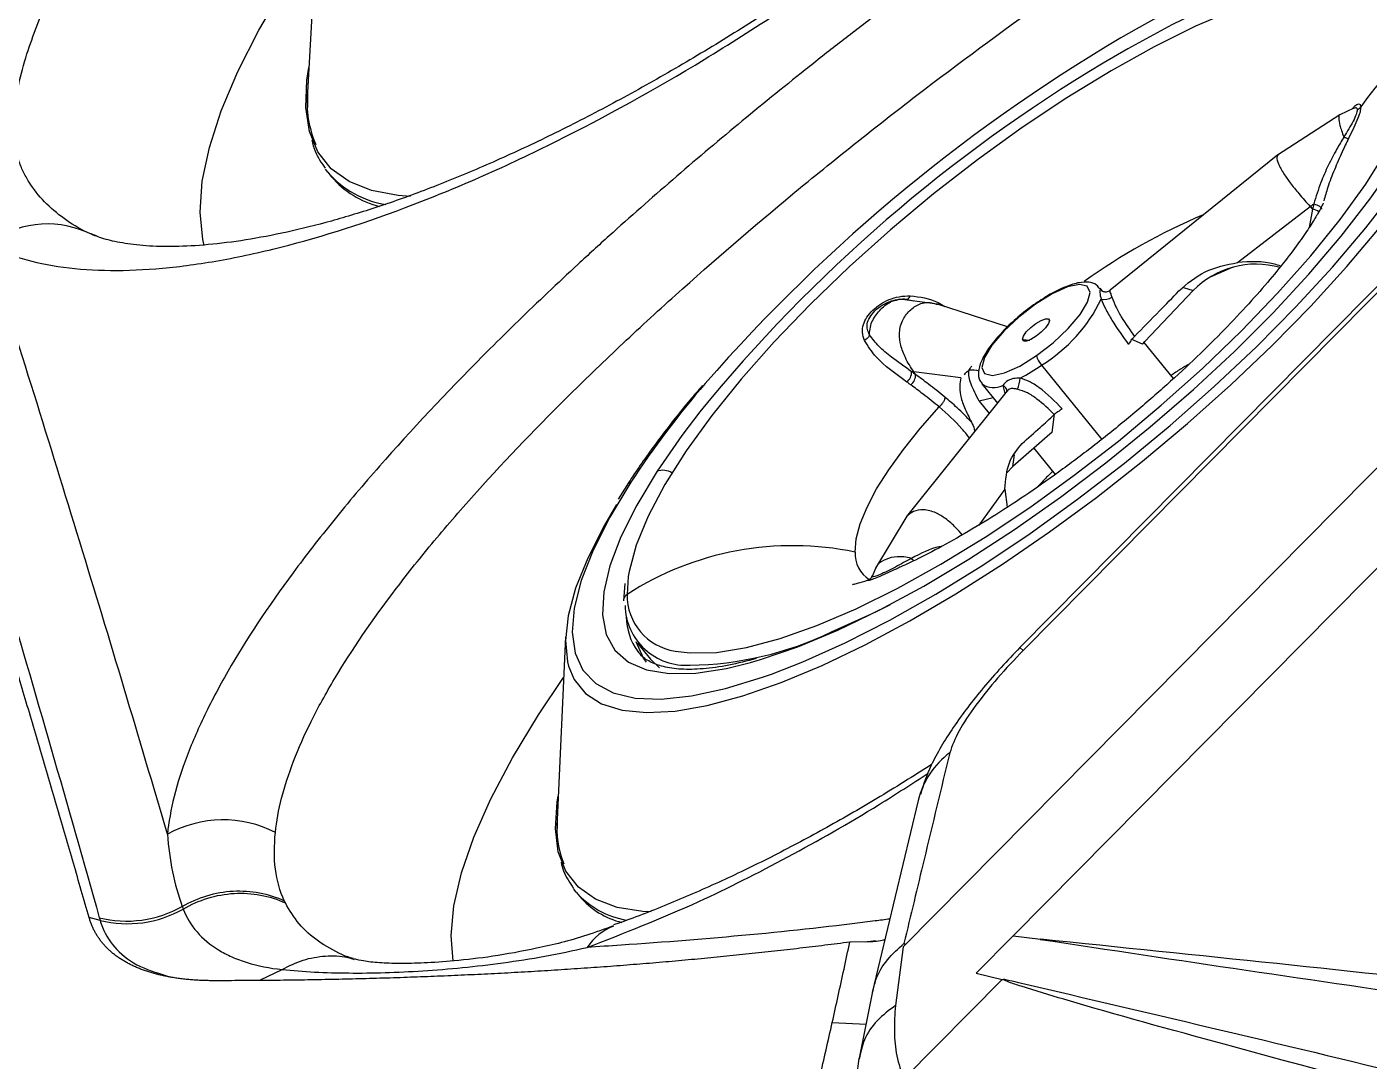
# Model space of a CAD drawing. Extents: x 398 to 508, y 623 to 782.
# Drawn here: x 491.457 to 494.585, y 653.889 to 656.299 of the extents above; entities that cross this region are included whole.
import ezdxf

# ---------------------------------------------------------------- set-up
doc = ezdxf.new("R2010")
doc.units = 0
doc.header["$MEASUREMENT"] = 0
doc.layers.add('GEOMETRY', color=2, linetype='Continuous', lineweight=25)

msp = doc.modelspace()

# ---------------------------------------------------------------- linework, layer by layer
at = {"layer": 'GEOMETRY'}
for p, q in [((499.9069, 660.6333), (493.5005, 654.157)), ((499.8927, 660.3852), (493.755, 654.1806)), ((499.1967, 660.3381), (493.7704, 654.8526)), ((499.2048, 660.3315), (493.7785, 654.8459)), ((492.1349, 656.5682), (492.1106, 656.1474)), ((492.1106, 656.1474), (492.1104, 656.1111)), ((494.516, 656.0945), (494.3707, 656.0003)), ((494.5486, 656.1097), (494.516, 656.0945)), ((494.5652, 656.1129), (494.5638, 656.1036)), ((494.5488, 656.0649), (494.5365, 656.0389)), ((494.3715, 656.0009), (493.9813, 655.6852)), ((492.1581, 655.9602), (492.1524, 655.9677)), ((492.1581, 655.9602), (492.1661, 655.9502)), ((494.2781, 655.7501), (494.4474, 655.8804)), ((494.4527, 655.8746), (494.4447, 655.8314)), ((494.4474, 655.8804), (494.4527, 655.8746)), ((491.6052, 655.8171), (491.5961, 655.8205)), ((491.6079, 655.816), (491.6052, 655.8171)), ((491.6207, 655.8111), (491.6079, 655.816)), ((493.963, 655.6834), (493.9576, 655.69)), ((493.9597, 655.6868), (493.9576, 655.69)), ((494.0622, 655.5658), (494.1744, 655.6846)), ((494.1517, 655.6915), (494.1744, 655.6846)), ((493.4833, 655.663), (493.4682, 655.6588)), ((493.5783, 655.653), (493.491, 655.6645)), ((493.5059, 655.6648), (493.5222, 655.6604)), ((493.7419, 655.5998), (493.5788, 655.6528)), ((494.0567, 655.56), (494.0299, 655.5715)), ((494.0567, 655.56), (494.0622, 655.5658)), ((494.1283, 655.4795), (494.0601, 655.5636)), ((493.633, 655.481), (493.5235, 655.495)), ((493.5278, 655.4888), (493.5235, 655.495)), ((493.8213, 655.5109), (493.9616, 655.3379)), ((493.6824, 655.4669), (493.7183, 655.4225)), ((493.7307, 655.4637), (493.7358, 655.4448)), ((493.7407, 655.4506), (493.5068, 655.158)), ((493.7087, 655.4344), (493.6761, 655.4266)), ((493.7404, 655.4516), (493.741, 655.4517)), ((493.6761, 655.4266), (493.6991, 655.3985)), ((493.8507, 655.3969), (493.8451, 655.3537)), ((493.8408, 655.35), (493.754, 655.2749)), ((493.8451, 655.3537), (493.8408, 655.35)), ((493.8034, 655.3177), (493.8532, 655.2563)), ((493.754, 655.2749), (493.7397, 655.2594)), ((493.754, 655.2749), (493.7585, 655.3016)), ((492.8546, 655.2305), (492.8344, 655.1983)), ((493.7359, 655.2218), (493.6748, 655.1382)), ((493.7359, 655.2218), (493.7412, 655.1797)), ((493.5073, 655.1586), (493.434, 655.0375)), ((493.4357, 655.0407), (493.4268, 655.0184)), ((492.8502, 655.0017), (492.8468, 654.9613)), ((492.8581, 655.0186), (492.8552, 654.9765)), ((492.7119, 654.8775), (492.6924, 654.4515)), ((493.3314, 654.8891), (493.3329, 654.8872)), ((492.8791, 654.8635), (492.9096, 654.8259)), ((492.9096, 654.8259), (492.9311, 654.8055)), ((493.5335, 654.496), (493.4262, 654.0488)), ((492.6924, 654.4515), (492.6921, 654.4308)), ((492.7366, 654.2829), (492.7316, 654.2894)), ((492.7366, 654.2829), (492.7447, 654.2729)), ((491.6273, 654.2167), (491.6018, 654.2231)), ((493.755, 654.1806), (493.6689, 654.0935)), ((493.755, 654.1806), (493.8189, 654.1726)), ((493.4148, 654.1665), (493.3744, 654.166)), ((493.4111, 654.1665), (493.4346, 654.1695)), ((493.4985, 654.1549), (493.4806, 654.0182)), ((493.5005, 654.157), (493.4985, 654.1549)), ((492.0015, 654.0783), (492.0514, 654.1022)), ((493.6689, 654.0935), (493.7292, 654.0793)), ((493.7292, 654.0793), (493.5, 653.8476)), ((493.7292, 654.0793), (493.7315, 654.0787)), ((493.4273, 654.0513), (493.3956, 653.8921)), ((493.3335, 653.9786), (493.4121, 653.9746))]:
    msp.add_line(p, q, dxfattribs=at)
at = {"layer": 'GEOMETRY', "flags": 128}
for points in [[(491.8701, 655.7896), (491.8669, 655.8037), (491.8605, 655.8677), (491.8655, 655.9393), (491.8819, 656.0181), (491.9094, 656.1035), (491.9481, 656.1948), (491.9974, 656.2915), (492.0573, 656.3929), (492.1271, 656.4982), (492.1312, 656.5041)], [(494.7051, 656.0061), (494.7544, 656.0879), (494.7931, 656.1646), (494.8208, 656.2354), (494.837, 656.2995), (494.8418, 656.3561), (494.835, 656.4047), (494.8166, 656.4447), (494.787, 656.4757), (494.7464, 656.4974), (494.6952, 656.5094), (494.634, 656.5118), (494.5636, 656.5044), (494.4846, 656.4873), (494.398, 656.4607), (494.3046, 656.425), (494.2055, 656.3805), (494.1018, 656.3276), (494.0413, 656.2941)], [(494.6438, 655.9805), (494.6913, 656.0595), (494.7281, 656.1333), (494.7538, 656.2011), (494.7682, 656.2621), (494.7711, 656.3156), (494.7624, 656.361), (494.7422, 656.3977), (494.7108, 656.4253), (494.6685, 656.4435), (494.6159, 656.4521), (494.5535, 656.451), (494.4822, 656.4401), (494.4026, 656.4197), (494.3158, 656.3898), (494.2227, 656.351), (494.1246, 656.3037), (494.0224, 656.2483), (493.9651, 656.2148)], [(494.5181, 656.4034), (494.5061, 656.4024), (494.4359, 656.3912), (494.3575, 656.3703), (494.272, 656.34), (494.1802, 656.3006), (494.0836, 656.2528), (493.9831, 656.197), (493.8802, 656.1339), (493.776, 656.0645), (493.672, 655.9894), (493.5694, 655.9098), (493.4695, 655.8265), (493.3736, 655.7406), (493.2828, 655.6533), (493.1984, 655.5655), (493.1213, 655.4785), (493.0526, 655.3933), (492.993, 655.3109), (492.9435, 655.2325), (492.9045, 655.1589), (492.8766, 655.0912), (492.8601, 655.0301), (492.8581, 655.0186)], [(492.3505, 655.9041), (492.3223, 655.9061), (492.26, 655.9177), (492.2077, 655.9386), (492.1659, 655.9687), (492.1349, 656.0077), (492.1151, 656.0554), (492.1064, 656.1113), (492.1092, 656.1748), (492.1139, 656.2048)], [(492.9672, 654.8445), (493.0023, 654.84), (493.0634, 654.8414), (493.1336, 654.8526), (493.212, 654.8735), (493.2976, 654.9038), (493.3893, 654.9432), (493.486, 654.991), (493.5864, 655.0468), (493.6894, 655.1099), (493.7935, 655.1793), (493.8975, 655.2544), (494.0002, 655.334), (494.1001, 655.4173), (494.196, 655.5032), (494.2868, 655.5905), (494.3712, 655.6783), (494.4483, 655.7653), (494.517, 655.8505), (494.5765, 655.9329), (494.6261, 656.0113)], [(493.1431, 654.8178), (493.1666, 654.8246), (493.2534, 654.8544), (493.3465, 654.8932), (493.4446, 654.9406), (493.5468, 654.9959), (493.6517, 655.0586), (493.7582, 655.1279), (493.8651, 655.203), (493.9709, 655.283), (494.0746, 655.367), (494.1749, 655.4539), (494.2706, 655.5429), (494.3606, 655.6327), (494.4439, 655.7225), (494.5194, 655.8111), (494.5863, 655.8974), (494.6245, 655.9513)], [(493.1921, 654.7909), (493.2646, 654.8193), (493.3637, 654.8638), (493.4674, 654.9166), (493.5745, 654.9772), (493.684, 655.0448), (493.7945, 655.1188), (493.905, 655.1983), (494.0141, 655.2824), (494.1207, 655.3703), (494.2237, 655.4609), (494.3218, 655.5532), (494.414, 655.6464), (494.4994, 655.7392), (494.5769, 655.8308), (494.6443, 655.9181)], [(494.4555, 655.8866), (494.4592, 655.8855), (494.4628, 655.8842), (494.466, 655.8827), (494.4687, 655.8811), (494.4709, 655.8793), (494.4724, 655.8776), (494.4732, 655.8759), (494.4732, 655.8744)], [(492.719, 654.8095), (492.7321, 654.7783), (492.7588, 654.7454), (492.7961, 654.7214), (492.8436, 654.7065), (492.9009, 654.7009), (492.9673, 654.7047), (493.0422, 654.7178), (493.1248, 654.74), (493.2142, 654.7712), (493.3096, 654.811), (493.41, 654.859), (493.5143, 654.9147), (493.6215, 654.9776), (493.7304, 655.047), (493.84, 655.1221), (493.9491, 655.2023), (494.0565, 655.2867), (494.1613, 655.3745), (494.2624, 655.4646), (494.3586, 655.5563), (494.449, 655.6485), (494.5326, 655.7404), (494.6087, 655.8309)], [(494.2129, 655.7159), (494.2146, 655.7166), (494.2664, 655.7389)], [(493.8094, 655.533), (493.8483, 655.5629), (493.8833, 655.5959), (493.9109, 655.6285), (493.9285, 655.6577), (493.9343, 655.6805), (493.9278, 655.6948), (493.9095, 655.6991), (493.8814, 655.693), (493.8461, 655.6771), (493.807, 655.653)], [(493.9597, 655.6868), (493.962, 655.6843), (493.9632, 655.6832)], [(493.807, 655.653), (493.7681, 655.623), (493.7331, 655.5901), (493.7055, 655.5574), (493.6879, 655.5283), (493.6821, 655.5054), (493.6886, 655.4912), (493.7069, 655.4869), (493.7351, 655.493), (493.7704, 655.5088), (493.8094, 655.533)], [(493.7767, 655.5711), (493.779, 655.5785), (493.7857, 655.5881), (493.7959, 655.5985), (493.8079, 655.608), (493.82, 655.6152), (493.8303, 655.6191), (493.8372, 655.619), (493.8397, 655.6149)], [(493.8397, 655.6149), (493.8375, 655.6075), (493.8307, 655.5979), (493.8206, 655.5875), (493.8085, 655.578), (493.7964, 655.5707), (493.7861, 655.5669), (493.7792, 655.567), (493.7767, 655.5711)], [(493.0246, 655.4017), (492.9829, 655.3468), (492.9254, 655.2637)], [(493.3865, 655.0752), (493.3893, 655.106), (493.3987, 655.1411), (493.4146, 655.18), (493.4369, 655.2222), (493.4652, 655.2672), (493.4992, 655.3145), (493.5385, 655.3634), (493.5826, 655.4134)], [(492.9254, 655.2637), (492.8779, 655.1848), (492.8411, 655.111), (492.8153, 655.0432), (492.801, 654.9822), (492.7981, 654.9287), (492.8068, 654.8833), (492.827, 654.8465), (492.8584, 654.8189), (492.9007, 654.8007), (492.9533, 654.7921), (493.0157, 654.7933), (493.087, 654.8041), (493.1431, 654.8178)], [(492.8641, 655.2381), (492.8148, 655.1563), (492.7761, 655.0796), (492.7484, 655.0088), (492.7321, 654.9448), (492.7274, 654.8882), (492.7342, 654.8396), (492.7526, 654.7996), (492.7822, 654.7686), (492.8228, 654.7469), (492.874, 654.7348), (492.9351, 654.7325), (493.0056, 654.7399), (493.0846, 654.757), (493.1712, 654.7835), (493.1921, 654.7909)], [(492.8309, 655.1859), (492.8025, 655.1375), (492.7637, 655.0613), (492.7354, 654.9907), (492.718, 654.9265), (492.7116, 654.8693), (492.7164, 654.8197), (492.719, 654.8095)], [(493.3314, 654.8891), (493.4248, 654.9312), (493.469, 654.9533)], [(492.9004, 654.8185), (492.8936, 654.8278), (492.8769, 654.8663)], [(492.8801, 654.8435), (492.8812, 654.8422), (492.8816, 654.8417)], [(493.7704, 654.8526), (493.7714, 654.8521), (493.7785, 654.8459)], [(492.45, 654.1218), (492.4455, 654.1813), (492.4519, 654.2507), (492.4695, 654.3274), (492.4983, 654.4108), (492.5379, 654.5004), (492.5883, 654.5955), (492.6489, 654.6955), (492.7075, 654.7828)], [(492.9112, 654.2365), (492.8923, 654.2374), (492.832, 654.247), (492.7817, 654.2659), (492.7419, 654.294), (492.7129, 654.3311), (492.6949, 654.3769), (492.6882, 654.4309), (492.6926, 654.4928), (492.6949, 654.506)]]:
    msp.add_lwpolyline(points, dxfattribs=at)
at = {"layer": 'GEOMETRY'}
for centre, radius, start, end in [((496.011, 652.8783), 3.943, 119.9701, 138.9453), ((495.0942, 655.751), 0.641, 126.3383, 145.6154), ((495.8112, 653.129), 3.5959, 120.8896, 140.7998), ((492.3602, 656.124), 0.2507, 174.6539, 203.2354), ((492.3289, 656.1086), 0.2263, 220.9826, 260.9527), ((492.3318, 656.0922), 0.2182, 220.5971, 255.9286), ((494.4463, 655.8397), 0.0354, 52.932, 79.6927), ((491.5043, 655.6113), 0.2285, 66.3129, 127.971), ((494.7581, 654.5366), 1.4382, 112.9421, 125.6251), ((494.3208, 655.5417), 0.2045, 74.0899, 135.6939), ((493.6308, 655.8227), 0.3654, 301.4287, 334.3245), ((493.967, 655.6969), 0.0332, 258.0541, 303.4676), ((493.7904, 655.6223), 0.053, 255.0274, 273.4135), ((493.8603, 655.5463), 0.0527, 194.6644, 222.2067), ((493.4887, 655.4946), 0.0297, 308.8942, 2.0088), ((493.565, 655.877), 0.4469, 297.5411, 304.999), ((494.7341, 654.0064), 2.2393, 139.2541, 146.6284), ((493.4974, 655.4885), 0.0304, 308.8863, 0.6604), ((493.7092, 655.5043), 0.046, 234.4302, 297.9634), ((493.7249, 655.4491), 0.0157, 9.3182, 68.236), ((493.681, 655.4897), 0.0911, 337.2882, 354.347), ((492.9381, 655.2235), 0.0422, 59.1036, 107.6143), ((492.8716, 655.2191), 0.0204, 111.7019, 146.3502), ((493.2416, 654.3759), 0.7142, 78.291, 122.7504), ((493.4585, 655.0715), 0.0721, 177.0348, 237.6552), ((492.8648, 654.9613), 0.018, 122.182, 170.5147), ((492.9866, 654.9745), 0.1314, 179.0955, 261.4962), ((492.9926, 654.9533), 0.1419, 181.0458, 273.8502), ((492.9994, 654.9284), 0.1464, 181.6329, 215.4492), ((492.9928, 655.5902), 0.7786, 270.6877, 295.771), ((493.7251, 654.4496), 0.1971, 126.7291, 166.3551), ((491.914, 654.1813), 0.2697, 63.1358, 118.7402), ((492.9221, 654.4341), 0.2304, 175.6902, 201.7003), ((492.8884, 654.4167), 0.2024, 221.3894, 260.3762), ((492.8873, 654.3932), 0.1865, 220.1601, 256.3167), ((491.6911, 654.4724), 0.2635, 255.9973, 299.5847), ((492.8657, 654.0878), 0.1226, 109.8437, 147.4249)]:
    msp.add_arc(centre, radius, start, end, dxfattribs=at)
for points, knots in [([(491.3637, 655.7914), (491.3885, 655.7787), (491.4157, 655.768), (491.4752, 655.7505), (491.5074, 655.7438), (491.6114, 655.7298), (491.6885, 655.7292), (491.8153, 655.7407), (491.8594, 655.7467), (491.9283, 655.7589), (491.9518, 655.7636), (491.9996, 655.7739), (492.024, 655.7796), (492.147, 655.8108), (492.2499, 655.8438), (492.4107, 655.9055), (492.4653, 655.9281), (492.549, 655.9651), (492.5772, 655.9779), (492.6339, 656.0047), (492.6623, 656.0185), (492.8047, 656.0895), (492.9196, 656.1531), (493.0932, 656.2585), (493.1512, 656.2953), (493.2387, 656.3531), (493.2679, 656.3729), (493.326, 656.4129), (493.3549, 656.4332), (493.4986, 656.5359), (493.6109, 656.6226), (493.7756, 656.7591), (493.8299, 656.8057), (493.9103, 656.8772), (493.9369, 656.9013), (493.9893, 656.9496), (494.0151, 656.9738), (494.1424, 657.0954), (494.2387, 657.1941), (494.3748, 657.3442), (494.4188, 657.3947), (494.5038, 657.496), (494.5442, 657.5462), (494.6595, 657.6954), (494.7284, 657.7931), (494.8047, 657.9127), (494.8195, 657.9365), (494.848, 657.9839), (494.8618, 658.0075), (494.9013, 658.0773), (494.9252, 658.1226), (494.9898, 658.2546), (495.0235, 658.3377), (495.0539, 658.435), (495.0594, 658.4542), (495.0691, 658.4918), (495.0734, 658.5102), (495.0843, 658.5639), (495.089, 658.5977), (495.0958, 658.6936), (495.0906, 658.7499), (495.0716, 658.8106), (495.0672, 658.8222), (495.0571, 658.8444), (495.0515, 658.8549), (495.0327, 658.8847), (495.0178, 658.9023), (494.9919, 658.9254), (494.9826, 658.9325), (494.9629, 658.9455), (494.9526, 658.9514), (494.9199, 658.9673), (494.896, 658.9755), (494.818, 658.9932), (494.7577, 658.9957), (494.6716, 658.9873), (494.6538, 658.985), (494.6172, 658.9793), (494.5986, 658.9759), (494.5413, 658.964), (494.5016, 658.9538), (494.3775, 658.9169), (494.2885, 658.8838), (494.1687, 658.8318), (494.1444, 658.8209), (494.0954, 658.7983), (494.0706, 658.7866), (493.9956, 658.75), (493.9446, 658.7239), (493.8406, 658.6683), (493.7876, 658.6389), (493.7066, 658.5922), (493.6793, 658.5763), (493.6242, 658.5435), (493.5963, 658.5267), (493.4567, 658.441), (493.3439, 658.3679), (493.173, 658.2518), (493.1158, 658.212), (493.0296, 658.1507), (493.0007, 658.13), (492.9429, 658.088), (492.914, 658.0668), (492.7703, 657.9603), (492.6576, 657.8732), (492.492, 657.7397), (492.4373, 657.6948), (492.3293, 657.6039), (492.2756, 657.5577), (492.1196, 657.4202), (492.0213, 657.3291), (491.8826, 657.193), (491.8378, 657.1477), (491.7729, 657.0798), (491.7516, 657.0571), (491.7101, 657.0121), (491.6898, 656.9897), (491.5915, 656.8787), (491.5215, 656.7927), (491.43, 656.6672), (491.4017, 656.626), (491.3628, 656.5651), (491.3504, 656.5449), (491.3271, 656.5052), (491.3161, 656.4856), (491.2645, 656.3894), (491.234, 656.3171), (491.2144, 656.2494)], [0, 0, 0, 0, 0.015625, 0.015625, 0.03125, 0.03125, 0.0625, 0.0625, 0.078125, 0.078125, 0.085938, 0.085938, 0.09375, 0.09375, 0.125, 0.125, 0.140625, 0.140625, 0.148438, 0.148438, 0.15625, 0.15625, 0.1875, 0.1875, 0.203125, 0.203125, 0.210938, 0.210938, 0.21875, 0.21875, 0.25, 0.25, 0.265625, 0.265625, 0.273438, 0.273438, 0.28125, 0.28125, 0.3125, 0.3125, 0.328125, 0.328125, 0.34375, 0.34375, 0.375, 0.375, 0.382813, 0.382813, 0.390625, 0.390625, 0.40625, 0.40625, 0.4375, 0.4375, 0.445313, 0.445313, 0.453125, 0.453125, 0.46875, 0.46875, 0.5, 0.5, 0.507813, 0.507813, 0.515625, 0.515625, 0.53125, 0.53125, 0.539063, 0.539063, 0.546875, 0.546875, 0.5625, 0.5625, 0.59375, 0.59375, 0.601563, 0.601563, 0.609375, 0.609375, 0.625, 0.625, 0.65625, 0.65625, 0.664063, 0.664063, 0.671875, 0.671875, 0.6875, 0.6875, 0.703125, 0.703125, 0.710938, 0.710938, 0.71875, 0.71875, 0.75, 0.75, 0.765625, 0.765625, 0.773438, 0.773438, 0.78125, 0.78125, 0.8125, 0.8125, 0.828125, 0.828125, 0.84375, 0.84375, 0.875, 0.875, 0.890625, 0.890625, 0.898438, 0.898438, 0.90625, 0.90625, 0.9375, 0.9375, 0.953125, 0.953125, 0.960938, 0.960938, 0.96875, 0.96875, 1, 1, 1, 1]), ([(491.4566, 656.236), (491.4717, 656.2791), (491.5022, 656.366), (491.5756, 656.4962), (491.657, 656.6173), (491.7408, 656.7275), (491.8369, 656.842), (491.9441, 656.9594), (492.0602, 657.078), (492.1852, 657.1983), (492.3189, 657.3203), (492.4588, 657.442), (492.6024, 657.5617), (492.7497, 657.6797), (492.9011, 657.7966), (493.0536, 657.91), (493.2045, 658.018), (493.3542, 658.1212), (493.5039, 658.2201), (493.65, 658.3122), (493.7905, 658.3962), (493.9259, 658.4724), (494.0578, 658.5413), (494.1831, 658.601), (494.3001, 658.6507), (494.4097, 658.6908), (494.5129, 658.7213), (494.6111, 658.7419), (494.7021, 658.7511), (494.7853, 658.7475), (494.8573, 658.7301), (494.9162, 658.6991), (494.961, 658.655), (494.9914, 658.6041), (495.0012, 658.5627), (495.0056, 658.5444)], [0, 0, 0, 0, 0.041724, 0.0841293, 0.1133038, 0.1424788, 0.1725626, 0.2026471, 0.232227, 0.2618075, 0.2922731, 0.3227391, 0.3522821, 0.3818252, 0.4122195, 0.4426139, 0.4717672, 0.5009205, 0.5308902, 0.5608596, 0.5893578, 0.6178557, 0.6471357, 0.6764153, 0.7042861, 0.7321566, 0.7607966, 0.7894362, 0.820208, 0.8509791, 0.8828581, 0.9147366, 0.9451156, 0.9757537, 1, 1, 1, 1]), ([(495.0048, 658.5488), (495.005, 658.5482), (495.0064, 658.543), (495.0088, 658.5219), (495.0085, 658.4844), (495.0029, 658.4354), (494.9907, 658.3766), (494.971, 658.3083), (494.9431, 658.2313), (494.9066, 658.1464), (494.8613, 658.0546), (494.8073, 657.957), (494.7448, 657.8548), (494.6739, 657.7486), (494.5948, 657.6388), (494.5075, 657.5259), (494.4122, 657.4104), (494.3095, 657.2934), (494.2002, 657.1759), (494.0849, 657.059), (493.9647, 656.9438), (493.8405, 656.8315), (493.7133, 656.7229), (493.5838, 656.6189), (493.4521, 656.5193), (493.3181, 656.4239), (493.1819, 656.3329), (493.0445, 656.2469), (492.9074, 656.1668), (492.7719, 656.0934), (492.6395, 656.0274), (492.5117, 655.9695), (492.3896, 655.9198), (492.2742, 655.8786), (492.1649, 655.8454), (492.0619, 655.8198), (491.9658, 655.8015), (491.8782, 655.7905), (491.8002, 655.7863), (491.7331, 655.7881), (491.6773, 655.7949), (491.6352, 655.805), (491.6118, 655.8133), (491.6053, 655.8168), (491.6051, 655.817)], [0, 0, 0, 0, 0.00303, 0.026063, 0.048465, 0.070919, 0.09372, 0.11699, 0.140724, 0.164857, 0.189301, 0.213967, 0.238699, 0.263502, 0.288535, 0.313941, 0.339661, 0.365625, 0.391755, 0.417969, 0.444163, 0.470249, 0.496157, 0.521834, 0.547363, 0.573182, 0.59928, 0.62557, 0.651948, 0.678275, 0.704418, 0.730261, 0.7557, 0.780649, 0.805317, 0.830216, 0.855119, 0.8799, 0.904449, 0.928667, 0.9525, 0.97598, 0.999303, 1, 1, 1, 1]), ([(491.6018, 654.2231), (491.5896, 654.2655), (491.5652, 654.3501), (491.5281, 654.4774), (491.4908, 654.605), (491.4531, 654.7329), (491.415, 654.8612), (491.3766, 654.9898), (491.3377, 655.1188), (491.2985, 655.2481), (491.2588, 655.3779), (491.2186, 655.5082), (491.1779, 655.6389), (491.1366, 655.7702), (491.0948, 655.9021), (491.0522, 656.0346), (491.009, 656.1677), (490.9651, 656.3016), (490.9203, 656.4363), (490.8747, 656.5718), (490.8281, 656.7082), (490.7806, 656.8456), (490.732, 656.9839), (490.6823, 657.1234), (490.6314, 657.2639), (490.5794, 657.4056), (490.526, 657.5486), (490.4714, 657.6927), (490.4156, 657.8381), (490.3586, 657.9846), (490.3003, 658.1323), (490.2411, 658.2809), (490.2008, 658.3808), (490.1806, 658.4307)], [0, 0, 0, 0, 0.032257, 0.064514, 0.096772, 0.12903, 0.161288, 0.193546, 0.225805, 0.258063, 0.290322, 0.322581, 0.35484, 0.387098, 0.419356, 0.451614, 0.483871, 0.516127, 0.548383, 0.580639, 0.612896, 0.645152, 0.677409, 0.709667, 0.741926, 0.774186, 0.806447, 0.838708, 0.870969, 0.903229, 0.935487, 0.967743, 1, 1, 1, 1]), ([(490.582, 657.5098), (490.6367, 657.3623), (490.6891, 657.2166), (490.7904, 656.9289), (490.8392, 656.7868), (490.9812, 656.3649), (491.0698, 656.0895), (491.1966, 655.6822), (491.238, 655.5474), (491.3191, 655.2791), (491.3588, 655.1458), (491.4762, 654.7475), (491.5518, 654.4844), (491.6255, 654.223)], [0, 0, 0, 0, 0.125, 0.125, 0.25, 0.25, 0.5, 0.5, 0.625, 0.625, 0.75, 0.75, 1, 1, 1, 1]), ([(495.5006, 657.2968), (495.4993, 657.2973), (495.498, 657.2978), (495.4953, 657.2989), (495.4914, 657.3004), (495.482, 657.3037), (495.4737, 657.3063), (495.4568, 657.3111), (495.445, 657.3137), (495.4084, 657.3202), (495.3822, 657.3224), (495.2981, 657.3231), (495.2349, 657.3156), (495.1466, 657.2962), (495.1284, 657.2918), (495.0914, 657.282), (495.0725, 657.2766), (495.0149, 657.2591), (494.9752, 657.2456), (494.852, 657.1996), (494.7646, 657.1618), (494.6484, 657.1056), (494.6247, 657.0938), (494.5772, 657.0697), (494.5532, 657.0573), (494.4807, 657.0189), (494.4316, 656.9919), (494.2821, 656.9067), (494.1794, 656.8444), (494.0471, 656.7596), (494.0204, 656.7422), (493.9671, 656.7072), (493.9404, 656.6894), (493.8602, 656.6355), (493.8068, 656.5986), (493.6461, 656.4855), (493.5388, 656.4067), (493.4043, 656.3039), (493.3773, 656.283), (493.3237, 656.2412), (493.2971, 656.2202), (493.2178, 656.1571), (493.1656, 656.1147), (493.0111, 655.9866), (492.9109, 655.9), (492.7892, 655.7901), (492.765, 655.768), (492.7172, 655.7238), (492.6937, 655.7018), (492.6242, 655.6359), (492.5793, 655.5922), (492.4489, 655.462), (492.3676, 655.3761), (492.2547, 655.2485), (492.2184, 655.206), (492.1503, 655.1229), (492.1183, 655.0821), (492.0284, 654.9621), (491.9765, 654.885), (491.9222, 654.7923), (491.9119, 654.7739), (491.8923, 654.7375), (491.8831, 654.7196), (491.8573, 654.6669), (491.8425, 654.6329), (491.8052, 654.5346), (491.7899, 654.4738), (491.7843, 654.4178)], [0, 0, 0, 0, 0.001953, 0.001953, 0.003906, 0.007813, 0.015625, 0.015625, 0.03125, 0.03125, 0.0625, 0.0625, 0.125, 0.125, 0.140625, 0.140625, 0.15625, 0.15625, 0.1875, 0.1875, 0.25, 0.25, 0.265625, 0.265625, 0.28125, 0.28125, 0.3125, 0.3125, 0.375, 0.375, 0.390625, 0.390625, 0.40625, 0.40625, 0.4375, 0.4375, 0.5, 0.5, 0.515625, 0.515625, 0.53125, 0.53125, 0.5625, 0.5625, 0.625, 0.625, 0.640625, 0.640625, 0.65625, 0.65625, 0.6875, 0.6875, 0.75, 0.75, 0.78125, 0.78125, 0.8125, 0.8125, 0.875, 0.875, 0.890625, 0.890625, 0.90625, 0.90625, 0.9375, 0.9375, 1, 1, 1, 1]), ([(492.0359, 654.4219), (492.041, 654.4728), (492.0552, 654.5282), (492.0897, 654.6177), (492.1034, 654.6486), (492.1273, 654.6967), (492.1358, 654.713), (492.154, 654.7461), (492.1636, 654.7628), (492.2139, 654.8471), (492.2619, 654.9172), (492.345, 655.0264), (492.3746, 655.0634), (492.4375, 655.1389), (492.471, 655.1775), (492.5751, 655.2934), (492.6499, 655.3713), (492.7698, 655.4894), (492.8111, 655.529), (492.8748, 655.5887), (492.8964, 655.6087), (492.9402, 655.6488), (492.9624, 655.6688), (493.0738, 655.7684), (493.1655, 655.847), (493.3066, 655.9632), (493.3543, 656.0017), (493.4267, 656.0591), (493.4509, 656.0781), (493.4998, 656.1161), (493.5244, 656.1351), (493.647, 656.2286), (493.7447, 656.3003), (493.8909, 656.4035), (493.9396, 656.4372), (494.0125, 656.4865), (494.0368, 656.5027), (494.0853, 656.5348), (494.1096, 656.5507), (494.23, 656.6284), (494.3234, 656.6856), (494.4594, 656.7642), (494.5041, 656.7891), (494.5701, 656.8246), (494.5919, 656.8361), (494.6352, 656.8585), (494.6568, 656.8694), (494.7626, 656.9216), (494.8423, 656.9569), (494.9546, 657.0001), (494.9908, 657.0128), (495.0433, 657.0294), (495.0605, 657.0345), (495.0943, 657.0438), (495.1109, 657.0481), (495.1915, 657.0668), (495.2491, 657.0744), (495.3514, 657.0748), (495.396, 657.0676), (495.4338, 657.0525)], [0, 0, 0, 0, 0.0625, 0.0625, 0.09375, 0.09375, 0.109375, 0.109375, 0.125, 0.125, 0.1875, 0.1875, 0.21875, 0.21875, 0.25, 0.25, 0.3125, 0.3125, 0.34375, 0.34375, 0.359375, 0.359375, 0.375, 0.375, 0.4375, 0.4375, 0.46875, 0.46875, 0.484375, 0.484375, 0.5, 0.5, 0.5625, 0.5625, 0.59375, 0.59375, 0.609375, 0.609375, 0.625, 0.625, 0.6875, 0.6875, 0.71875, 0.71875, 0.734375, 0.734375, 0.75, 0.75, 0.8125, 0.8125, 0.84375, 0.84375, 0.859375, 0.859375, 0.875, 0.875, 0.9375, 0.9375, 1, 1, 1, 1]), ([(491.5961, 655.8205), (491.5592, 655.839), (491.5254, 655.8632), (491.4842, 655.9058), (491.4721, 655.921), (491.4569, 655.9453), (491.4523, 655.9536), (491.4441, 655.9705), (491.4406, 655.9792), (491.4317, 656.0056), (491.428, 656.0238), (491.4246, 656.0617), (491.4249, 656.0812), (491.429, 656.1221), (491.4328, 656.1433), (491.443, 656.188), (491.4494, 656.2114), (491.4566, 656.236)], [0, 0, 0, 0, 0.25, 0.25, 0.375, 0.375, 0.4375, 0.4375, 0.5, 0.5, 0.625, 0.625, 0.75, 0.75, 0.875, 0.875, 1, 1, 1, 1]), ([(494.5448, 656.108), (494.5468, 656.1103), (494.5528, 656.1171), (494.5598, 656.1203), (494.5644, 656.119), (494.565, 656.1149), (494.5652, 656.1129)], [0, 0, 0, 0, 0.179813, 0.528642, 0.776172, 1, 1, 1, 1]), ([(494.516, 656.0945), (494.516, 656.0945), (494.5137, 656.0948), (494.5133, 656.087), (494.515, 656.0737), (494.5199, 656.0575), (494.5238, 656.0476), (494.5258, 656.0426)], [0, 0, 0, 0, 0.002106, 0.328947, 0.655789, 0.822658, 1, 1, 1, 1]), ([(494.5567, 656.1061), (494.5563, 656.1028), (494.5556, 656.0961), (494.5477, 656.0796), (494.5372, 656.0615), (494.5296, 656.0489), (494.5258, 656.0426)], [0, 0, 0, 0, 0.2473561, 0.4927057, 0.7434288, 1, 1, 1, 1]), ([(494.5487, 656.1096), (494.5507, 656.1105), (494.5556, 656.1126), (494.5563, 656.1084), (494.5567, 656.1061)], [0, 0, 0, 0, 0.424911, 1, 1, 1, 1]), ([(494.5638, 656.1036), (494.5637, 656.103), (494.5631, 656.0987), (494.5581, 656.0856), (494.5521, 656.0721), (494.5488, 656.0649)], [0, 0, 0, 0, 0.073858, 0.506481, 1, 1, 1, 1]), ([(494.5567, 656.1061), (494.5584, 656.1069), (494.5618, 656.1086), (494.5641, 656.1115), (494.5652, 656.1129)], [0, 0, 0, 0, 0.492502, 1, 1, 1, 1]), ([(492.1204, 656.0355), (492.1227, 656.0267), (492.129, 656.0023), (492.143, 655.9825), (492.1518, 655.9698)], [0, 0, 0, 0, 0.364011, 1, 1, 1, 1]), ([(494.5258, 656.0426), (494.5203, 656.0333), (494.5072, 656.0114), (494.4888, 655.9761), (494.47, 655.9333), (494.4607, 655.9033), (494.4555, 655.8866)], [0, 0, 0, 0, 0.182524, 0.429956, 0.681794, 1, 1, 1, 1]), ([(494.5365, 656.0389), (494.5315, 656.0285), (494.52, 656.0043), (494.5033, 655.9663), (494.4886, 655.9284), (494.4819, 655.9043), (494.479, 655.8939)], [0, 0, 0, 0, 0.216222, 0.500309, 0.783216, 1, 1, 1, 1]), ([(494.5258, 656.0426), (494.5271, 656.042), (494.5297, 656.0409), (494.5329, 656.0397), (494.5354, 656.039), (494.5361, 656.0389), (494.5365, 656.0389)], [0, 0, 0, 0, 0.246153, 0.50002, 0.753876, 1, 1, 1, 1]), ([(494.3722, 656.0001), (494.371, 655.9986), (494.3682, 655.9953), (494.3723, 655.9803), (494.3842, 655.9585), (494.4015, 655.9342), (494.4224, 655.9082), (494.4384, 655.8904), (494.4474, 655.8804)], [0, 0, 0, 0, 0.1245, 0.2846, 0.458561, 0.600003, 0.776395, 1, 1, 1, 1]), ([(494.4775, 655.888), (494.4776, 655.8883), (494.4781, 655.8896), (494.4744, 655.8811), (494.4647, 655.8632), (494.4478, 655.8354), (494.423, 655.799), (494.3898, 655.7547), (494.348, 655.7034), (494.2978, 655.6465), (494.2398, 655.5854), (494.1749, 655.5216), (494.1042, 655.4565), (494.029, 655.3917), (493.9508, 655.3285), (493.8711, 655.2683), (493.7917, 655.2122), (493.7144, 655.1615), (493.6408, 655.1169), (493.5734, 655.0796), (493.5244, 655.0546), (493.5014, 655.0445), (493.4957, 655.042)], [0, 0, 0, 0, 0.013541, 0.053471, 0.095265, 0.13949, 0.186418, 0.23606, 0.288221, 0.342579, 0.39875, 0.456341, 0.514978, 0.574314, 0.634033, 0.693828, 0.753314, 0.812187, 0.870121, 0.926769, 0.98176, 1, 1, 1, 1]), ([(494.4474, 655.8804), (494.4489, 655.8815), (494.4516, 655.8836), (494.4543, 655.8857), (494.4555, 655.8866)], [0, 0, 0, 0, 0.56, 1, 1, 1, 1]), ([(494.4555, 655.8866), (494.455, 655.8843), (494.454, 655.8803), (494.4531, 655.8763), (494.4527, 655.8746)], [0, 0, 0, 0, 0.560236, 1, 1, 1, 1]), ([(491.7843, 654.4178), (491.7179, 654.6434), (491.6499, 654.8704), (491.5101, 655.3279), (491.4382, 655.5584), (491.3637, 655.7914)], [0, 0, 0, 0, 0.5, 0.5, 1, 1, 1, 1]), ([(494.1414, 655.684), (494.1606, 655.7005), (494.1996, 655.734), (494.2517, 655.7447), (494.2781, 655.7501)], [0, 0, 0, 0, 0.493307, 1, 1, 1, 1]), ([(494.3784, 655.7414), (494.3736, 655.7431), (494.3416, 655.7541), (494.3072, 655.7519), (494.2781, 655.7501)], [0, 0, 0, 0, 0.151819, 1, 1, 1, 1]), ([(493.9567, 655.6889), (493.9545, 655.692), (493.9482, 655.7006), (493.9303, 655.7049), (493.9076, 655.7039), (493.878, 655.6948), (493.8432, 655.6781), (493.819, 655.6621), (493.8076, 655.6547)], [0, 0, 0, 0, 0.0829954, 0.2331068, 0.3959392, 0.602401, 0.8134903, 1, 1, 1, 1]), ([(493.9597, 655.6868), (493.9588, 655.6866), (493.957, 655.6862), (493.9564, 655.6791), (493.9587, 655.6699), (493.9601, 655.6644)], [0, 0, 0, 0, 0.295814, 0.575948, 1, 1, 1, 1]), ([(493.9812, 655.6855), (493.9796, 655.6842), (493.9768, 655.6819), (493.9718, 655.681), (493.9676, 655.6813), (493.9645, 655.6823), (493.9635, 655.6831), (493.9633, 655.6833)], [0, 0, 0, 0, 0.27936, 0.490543, 0.713321, 0.94386, 1, 1, 1, 1]), ([(493.9814, 655.6851), (493.9813, 655.6851), (493.9808, 655.685), (493.9803, 655.6838), (493.9803, 655.6814), (493.9823, 655.6771), (493.9843, 655.672), (493.9853, 655.6692)], [0, 0, 0, 0, 0.019111, 0.197859, 0.369799, 0.657973, 1, 1, 1, 1]), ([(494.0377, 655.5775), (494.0571, 655.5974), (494.0917, 655.6328), (494.1263, 655.6684), (494.1414, 655.684)], [0, 0, 0, 0, 0.561975, 1, 1, 1, 1]), ([(493.4086, 655.5684), (493.4065, 655.5746), (493.4028, 655.5862), (493.405, 655.6047), (493.4134, 655.6225), (493.4274, 655.6389), (493.4451, 655.6535), (493.4665, 655.6646), (493.4905, 655.6716), (493.5066, 655.672), (493.5151, 655.6722)], [0, 0, 0, 0, 0.145851, 0.274099, 0.386878, 0.500542, 0.613822, 0.727127, 0.855363, 1, 1, 1, 1]), ([(493.4204, 655.5815), (493.4185, 655.5854), (493.4148, 655.5933), (493.4141, 655.6067), (493.4195, 655.6221), (493.4323, 655.6376), (493.4495, 655.6515), (493.4623, 655.6568), (493.4687, 655.6594)], [0, 0, 0, 0, 0.171862, 0.339848, 0.504191, 0.66993, 0.83565, 1, 1, 1, 1]), ([(493.4204, 655.5815), (493.4207, 655.5875), (493.4213, 655.5992), (493.4291, 655.6207), (493.446, 655.6422), (493.4663, 655.6581), (493.4799, 655.6617), (493.4834, 655.6626)], [0, 0, 0, 0, 0.160091, 0.310728, 0.605775, 0.900823, 1, 1, 1, 1]), ([(493.4687, 655.6594), (493.4751, 655.6612), (493.488, 655.6648), (493.4999, 655.6648), (493.5059, 655.6648)], [0, 0, 0, 0, 0.494301, 1, 1, 1, 1]), ([(493.4834, 655.6626), (493.4851, 655.6632), (493.4924, 655.6656), (493.5001, 655.6651), (493.5059, 655.6648)], [0, 0, 0, 0, 0.243252, 1, 1, 1, 1]), ([(493.5235, 655.495), (493.5165, 655.5058), (493.5041, 655.5251), (493.4927, 655.5552), (493.4884, 655.5848), (493.4946, 655.6144), (493.5128, 655.6388), (493.5367, 655.6553), (493.5609, 655.6587), (493.5742, 655.6537), (493.5785, 655.652)], [0, 0, 0, 0, 0.172686, 0.30891, 0.418143, 0.552489, 0.676132, 0.799775, 0.934121, 1, 1, 1, 1]), ([(493.5059, 655.6648), (493.5067, 655.6648), (493.5084, 655.6647), (493.5109, 655.6662), (493.5133, 655.6686), (493.5145, 655.671), (493.5151, 655.6722)], [0, 0, 0, 0, 0.246142, 0.500005, 0.753865, 1, 1, 1, 1]), ([(493.5151, 655.6722), (493.5377, 655.6696), (493.5664, 655.6663), (493.5907, 655.6506), (493.5957, 655.6473)], [0, 0, 0, 0, 0.790757, 1, 1, 1, 1]), ([(493.8076, 655.6547), (493.8012, 655.6501), (493.7826, 655.6368), (493.7526, 655.6115), (493.7212, 655.5801), (493.6962, 655.5488), (493.6796, 655.5201), (493.6732, 655.4967), (493.6744, 655.4769), (493.6816, 655.4696), (493.6839, 655.4673)], [0, 0, 0, 0, 0.0785064, 0.2288414, 0.3797626, 0.531849, 0.6871944, 0.8332003, 0.9461404, 1, 1, 1, 1]), ([(493.9601, 655.6644), (493.9633, 655.6572), (493.9705, 655.6409), (493.9914, 655.6041), (494.0106, 655.5776), (494.0238, 655.5593)], [0, 0, 0, 0, 0.194071, 0.442808, 1, 1, 1, 1]), ([(493.9853, 655.6692), (493.9881, 655.6618), (493.994, 655.6462), (494.0117, 655.6145), (494.0272, 655.5924), (494.0377, 655.5775)], [0, 0, 0, 0, 0.2284302, 0.478519, 1, 1, 1, 1]), ([(493.4204, 655.5815), (493.4199, 655.5803), (493.4191, 655.5778), (493.4165, 655.5742), (493.413, 655.5708), (493.41, 655.5692), (493.4086, 655.5684)], [0, 0, 0, 0, 0.232227, 0.480789, 0.739393, 1, 1, 1, 1]), ([(493.5073, 655.4715), (493.481, 655.4903), (493.4388, 655.5205), (493.4168, 655.5553), (493.4086, 655.5684)], [0, 0, 0, 0, 0.623428, 1, 1, 1, 1]), ([(493.5183, 655.4956), (493.5022, 655.5071), (493.4744, 655.5269), (493.4404, 655.5547), (493.4272, 655.5723), (493.4204, 655.5815)], [0, 0, 0, 0, 0.398585, 0.689275, 1, 1, 1, 1]), ([(494.0377, 655.5775), (494.0362, 655.5759), (494.0332, 655.5728), (494.0292, 655.5677), (494.0259, 655.563), (494.0245, 655.5605), (494.0238, 655.5593)], [0, 0, 0, 0, 0.265259, 0.518044, 0.761013, 1, 1, 1, 1]), ([(493.5235, 655.495), (493.5225, 655.4951), (493.5208, 655.4954), (493.5191, 655.4956), (493.5183, 655.4956)], [0, 0, 0, 0, 0.56, 1, 1, 1, 1]), ([(493.5278, 655.4888), (493.5261, 655.4901), (493.5229, 655.4924), (493.5197, 655.4946), (493.5183, 655.4956)], [0, 0, 0, 0, 0.5598759, 1, 1, 1, 1]), ([(493.6413, 655.4882), (493.6448, 655.4931), (493.6515, 655.5025), (493.6676, 655.4994), (493.6752, 655.4979)], [0, 0, 0, 0, 0.526424, 1, 1, 1, 1]), ([(493.6761, 655.4266), (493.6689, 655.4405), (493.6546, 655.4681), (493.649, 655.4966), (493.6557, 655.5049), (493.6586, 655.5086)], [0, 0, 0, 0, 0.359557, 0.719375, 1, 1, 1, 1]), ([(494.1651, 655.5133), (494.1585, 655.5095), (494.1445, 655.5015), (494.1302, 655.4917), (494.1226, 655.4865)], [0, 0, 0, 0, 0.468605, 1, 1, 1, 1]), ([(493.0308, 655.4631), (493.0211, 655.4519), (492.9863, 655.4118), (492.9339, 655.3444), (492.886, 655.2783), (492.8615, 655.241), (492.8546, 655.2305)], [0, 0, 0, 0, 0.138846, 0.498457, 0.858772, 1, 1, 1, 1]), ([(493.5165, 655.4648), (493.5148, 655.4661), (493.5117, 655.4683), (493.5086, 655.4705), (493.5073, 655.4715)], [0, 0, 0, 0, 0.559764, 1, 1, 1, 1]), ([(493.5826, 655.4134), (493.5702, 655.4235), (493.548, 655.4414), (493.5261, 655.4577), (493.5165, 655.4648)], [0, 0, 0, 0, 0.560391, 1, 1, 1, 1]), ([(493.5961, 655.4362), (493.5833, 655.4465), (493.5604, 655.4649), (493.5378, 655.4815), (493.5278, 655.4888)], [0, 0, 0, 0, 0.560335, 1, 1, 1, 1]), ([(493.633, 655.481), (493.6311, 655.469), (493.6282, 655.4504), (493.6405, 655.4122), (493.652, 655.3894), (493.658, 655.3778)], [0, 0, 0, 0, 0.473529, 0.73037, 1, 1, 1, 1]), ([(493.7717, 655.4807), (493.7663, 655.4805), (493.7557, 655.48), (493.7406, 655.4749), (493.7344, 655.4679), (493.7307, 655.4637)], [0, 0, 0, 0, 0.2957249, 0.5761229, 1, 1, 1, 1]), ([(493.8694, 655.4088), (493.8523, 655.4264), (493.8292, 655.4501), (493.794, 655.4728), (493.7786, 655.4783), (493.7717, 655.4807)], [0, 0, 0, 0, 0.608379, 0.823294, 1, 1, 1, 1]), ([(493.5961, 655.4362), (493.596, 655.4348), (493.5958, 655.4326), (493.5942, 655.4286), (493.5924, 655.4253), (493.5902, 655.4219), (493.587, 655.4177), (493.5843, 655.4151), (493.5826, 655.4134)], [0, 0, 0, 0, 0.240748, 0.370382, 0.502553, 0.634347, 0.762901, 1, 1, 1, 1]), ([(493.658, 655.3778), (493.6469, 655.3894), (493.6267, 655.4104), (493.6056, 655.4282), (493.5961, 655.4362)], [0, 0, 0, 0, 0.550605, 1, 1, 1, 1]), ([(493.765, 655.4545), (493.7625, 655.455), (493.758, 655.4559), (493.7525, 655.4563), (493.7481, 655.4558), (493.7439, 655.4541), (493.742, 655.4518), (493.7409, 655.4504)], [0, 0, 0, 0, 0.249943, 0.440215, 0.609266, 0.771955, 1, 1, 1, 1]), ([(493.8508, 655.3954), (493.838, 655.408), (493.819, 655.4267), (493.7893, 655.4468), (493.7729, 655.452), (493.765, 655.4545)], [0, 0, 0, 0, 0.521467, 0.771559, 1, 1, 1, 1]), ([(493.6532, 655.341), (493.6474, 655.3483), (493.6263, 655.3751), (493.601, 655.3973), (493.5826, 655.4134)], [0, 0, 0, 0, 0.2717976, 1, 1, 1, 1]), ([(493.8694, 655.4088), (493.8678, 655.4078), (493.8645, 655.4057), (493.8593, 655.4021), (493.8544, 655.3985), (493.852, 655.3964), (493.8508, 655.3954)], [0, 0, 0, 0, 0.239009, 0.48193, 0.734651, 1, 1, 1, 1]), ([(493.658, 655.3778), (493.6603, 655.3727), (493.6634, 655.3662), (493.6654, 655.3586), (493.6659, 655.3569)], [0, 0, 0, 0, 0.786413, 1, 1, 1, 1]), ([(493.7759, 655.3279), (493.7899, 655.3404), (493.8151, 655.363), (493.8398, 655.3854), (493.8508, 655.3954)], [0, 0, 0, 0, 0.557908, 1, 1, 1, 1]), ([(493.7359, 655.2218), (493.7378, 655.2437), (493.7416, 655.2876), (493.7645, 655.3144), (493.7759, 655.3279)], [0, 0, 0, 0, 0.499899, 1, 1, 1, 1]), ([(493.8474, 655.2634), (493.8396, 655.2559), (493.8272, 655.244), (493.8166, 655.2321), (493.8126, 655.2277)], [0, 0, 0, 0, 0.624867, 1, 1, 1, 1]), ([(493.6365, 655.1151), (493.6316, 655.1208), (493.6199, 655.1347), (493.5992, 655.1525), (493.5735, 655.1685), (493.5464, 655.1756), (493.522, 655.1714), (493.5119, 655.1622), (493.507, 655.1577)], [0, 0, 0, 0, 0.134747, 0.325109, 0.477752, 0.665489, 0.838269, 1, 1, 1, 1]), ([(493.5872, 655.0877), (493.5856, 655.0875), (493.5641, 655.0847), (493.5401, 655.072), (493.5178, 655.0604)], [0, 0, 0, 0, 0.073616, 1, 1, 1, 1]), ([(493.5178, 655.0604), (493.5119, 655.0572), (493.5001, 655.0509), (493.4812, 655.0404), (493.4617, 655.0302), (493.4445, 655.0224), (493.4314, 655.0176), (493.4259, 655.0173), (493.4256, 655.0192), (493.4275, 655.0209), (493.4279, 655.0212)], [0, 0, 0, 0, 0.142437, 0.281661, 0.417868, 0.555221, 0.692574, 0.828782, 0.968005, 1, 1, 1, 1]), ([(493.5178, 655.0604), (493.512, 655.0617), (493.5008, 655.0644), (493.4796, 655.0648), (493.4577, 655.059), (493.4404, 655.049), (493.4357, 655.0401), (493.4343, 655.0374)], [0, 0, 0, 0, 0.156076, 0.302935, 0.590584, 0.878232, 1, 1, 1, 1]), ([(493.5178, 655.0604), (493.5186, 655.0594), (493.5203, 655.0576), (493.5225, 655.0559), (493.5238, 655.0555), (493.5243, 655.0554)], [0, 0, 0, 0, 0.362991, 0.751515, 1, 1, 1, 1]), ([(493.4958, 655.0417), (493.4898, 655.039), (493.477, 655.0331), (493.4574, 655.0241), (493.4396, 655.0164), (493.4254, 655.0108), (493.4168, 655.0081), (493.4142, 655.0081), (493.4177, 655.0097), (493.4196, 655.0106)], [0, 0, 0, 0, 0.117987, 0.254945, 0.392649, 0.530293, 0.667271, 0.822955, 1, 1, 1, 1]), ([(493.4231, 655.0119), (493.423, 655.0118), (493.4116, 655.0074), (493.3975, 655.0034), (493.382, 654.9992), (493.3811, 654.9991), (493.3808, 654.9991)], [0, 0, 0, 0, 0.004822, 0.372319, 0.721776, 1, 1, 1, 1]), ([(493.4262, 655.0187), (493.4255, 655.0172), (493.424, 655.0141), (493.4215, 655.0118), (493.4203, 655.0106)], [0, 0, 0, 0, 0.491755, 1, 1, 1, 1]), ([(493.1564, 654.8269), (493.1347, 654.8213), (493.0898, 654.8098), (493.0314, 654.802), (492.98, 654.801), (492.9385, 654.8071), (492.9074, 654.8194), (492.8893, 654.8311), (492.883, 654.8412), (492.8814, 654.8438)], [0, 0, 0, 0, 0.14906, 0.3081591, 0.4660331, 0.6230916, 0.7806282, 0.9431405, 1, 1, 1, 1]), ([(493.7704, 654.8526), (493.7415, 654.8218), (493.6848, 654.7616), (493.6145, 654.6678), (493.5621, 654.5824), (493.5461, 654.5327), (493.5389, 654.5105)], [0, 0, 0, 0, 0.277259, 0.54238, 0.794624, 1, 1, 1, 1]), ([(493.7785, 654.8459), (493.7581, 654.8246), (493.7179, 654.7824), (493.6667, 654.7179), (493.6247, 654.6557), (493.6131, 654.6236), (493.6072, 654.6076)], [0, 0, 0, 0, 0.253425, 0.499607, 0.749437, 1, 1, 1, 1]), ([(493.6072, 654.6076), (493.5873, 654.5245), (493.5518, 654.3762), (493.5161, 654.2281), (493.5004, 654.1629)], [0, 0, 0, 0, 0.56, 1, 1, 1, 1]), ([(492.7624, 654.1538), (492.8481, 654.187), (492.9989, 654.2453), (493.2294, 654.3627), (493.4087, 654.4635), (493.519, 654.5352), (493.5572, 654.5601)], [0, 0, 0, 0, 0.342093, 0.601658, 0.862041, 1, 1, 1, 1]), ([(493.5648, 654.5797), (493.5223, 654.553), (493.4377, 654.4997), (493.3128, 654.4281), (493.1894, 654.3628), (493.0673, 654.3039), (492.9484, 654.2529), (492.8669, 654.2204), (492.827, 654.2074), (492.8235, 654.2063)], [0, 0, 0, 0, 0.162804, 0.323646, 0.485557, 0.651048, 0.817404, 0.984128, 1, 1, 1, 1]), ([(491.7843, 654.4178), (491.7865, 654.3874), (491.7903, 654.3582), (491.8017, 654.3021), (491.8094, 654.2751), (491.8189, 654.2492)], [0, 0, 0, 0, 0.5, 0.5, 1, 1, 1, 1]), ([(492.0566, 654.2624), (492.0461, 654.2851), (492.0393, 654.3097), (492.0326, 654.3628), (492.0328, 654.3912), (492.0359, 654.4219)], [0, 0, 0, 0, 0.5, 0.5, 1, 1, 1, 1]), ([(492.7015, 654.3523), (492.7032, 654.3454), (492.7088, 654.3227), (492.7218, 654.3042), (492.7308, 654.2913)], [0, 0, 0, 0, 0.301062, 1, 1, 1, 1]), ([(491.8189, 654.2492), (491.8369, 654.2597), (491.8562, 654.2682), (491.8961, 654.2802), (491.9167, 654.2839), (491.958, 654.2861), (491.9787, 654.2848), (492.0189, 654.2772), (492.0384, 654.2709), (492.0566, 654.2624)], [0, 0, 0, 0, 0.25, 0.25, 0.5, 0.5, 0.75, 0.75, 1, 1, 1, 1]), ([(491.8212, 654.2432), (491.8391, 654.2538), (491.8584, 654.2624), (491.8983, 654.2746), (491.919, 654.2784), (491.9603, 654.2808), (491.9811, 654.2795), (492.0213, 654.272), (492.0408, 654.2658), (492.0591, 654.2573)], [0, 0, 0, 0, 0.25, 0.25, 0.5, 0.5, 0.75, 0.75, 1, 1, 1, 1]), ([(491.6255, 654.223), (491.6574, 654.2149), (491.6912, 654.213), (491.7575, 654.222), (491.7898, 654.2329), (491.8189, 654.2492)], [0, 0, 0, 0, 0.5, 0.5, 1, 1, 1, 1]), ([(491.8212, 654.2432), (491.8364, 654.2037), (491.8639, 654.172), (491.9129, 654.1421), (491.9235, 654.1366), (491.9459, 654.1267), (491.9577, 654.1223), (491.995, 654.1108), (492.0222, 654.1053), (492.0514, 654.1022)], [0, 0, 0, 0, 0.5, 0.5, 0.625, 0.625, 0.75, 0.75, 1, 1, 1, 1]), ([(492.1903, 654.137), (492.1716, 654.1469), (492.1334, 654.1668), (492.0889, 654.2072), (492.069, 654.2406), (492.0591, 654.2573)], [0, 0, 0, 0, 0.325304, 0.662656, 1, 1, 1, 1]), ([(491.8927, 654.0762), (491.8882, 654.0762), (491.8791, 654.0762), (491.8658, 654.0766), (491.8528, 654.0773), (491.8401, 654.0782), (491.8276, 654.0793), (491.8154, 654.0807), (491.8035, 654.0823), (491.7919, 654.0842), (491.7806, 654.0864), (491.7696, 654.0887), (491.7589, 654.0914), (491.7485, 654.0942), (491.7384, 654.0973), (491.7286, 654.1007), (491.7192, 654.1042), (491.71, 654.1081), (491.7013, 654.1121), (491.6928, 654.1164), (491.6847, 654.1209), (491.6769, 654.1257), (491.6694, 654.1306), (491.6623, 654.1358), (491.6555, 654.1413), (491.6491, 654.1469), (491.643, 654.1528), (491.6373, 654.1589), (491.6319, 654.1652), (491.6269, 654.1717), (491.6223, 654.1784), (491.6179, 654.1853), (491.614, 654.1925), (491.6104, 654.1998), (491.6072, 654.2074), (491.6043, 654.2151), (491.6026, 654.2205), (491.6018, 654.2231)], [0, 0, 0, 0, 0.028573, 0.057146, 0.08572, 0.114295, 0.14287, 0.171444, 0.200019, 0.228592, 0.257165, 0.285737, 0.314308, 0.342878, 0.371447, 0.400015, 0.428583, 0.457151, 0.485718, 0.514287, 0.542857, 0.571427, 0.599999, 0.62857, 0.657143, 0.685715, 0.714287, 0.74286, 0.771432, 0.800004, 0.828576, 0.857147, 0.885718, 0.914288, 0.942859, 0.971429, 1, 1, 1, 1]), ([(491.6255, 654.223), (491.6255, 654.223), (491.6255, 654.223), (491.6255, 654.223), (491.6261, 654.2209), (491.6267, 654.2188), (491.6273, 654.2167)], [0, 0, 0, 0, 0.0000039931, 0.0000039931, 0.0000039931, 0.0004932945, 0.0004932945, 0.0004932945, 0.0004932945]), ([(491.6273, 654.2167), (491.6273, 654.2167), (491.6291, 654.2111), (491.637, 654.1862), (491.6635, 654.1468), (491.7158, 654.1073), (491.7666, 654.0924), (491.7911, 654.0852)], [0, 0, 0, 0, 0.000004, 0.084146, 0.392583, 0.706355, 1, 1, 1, 1]), ([(493.4672, 654.2198), (493.456, 654.2183), (493.2537, 654.1917), (493.0184, 654.1703), (492.7887, 654.1555), (492.7624, 654.1538)], [0, 0, 0, 0, 0.049401, 0.891241, 1, 1, 1, 1]), ([(492.8232, 654.2039), (492.8025, 654.1963), (492.7427, 654.1742), (492.6473, 654.1512), (492.5434, 654.1322), (492.4556, 654.122), (492.3827, 654.1171), (492.3238, 654.1157), (492.2768, 654.1175), (492.2416, 654.1215), (492.2267, 654.1252), (492.2202, 654.1269)], [0, 0, 0, 0, 0.0796789, 0.2305908, 0.3678762, 0.4961346, 0.6063967, 0.7068308, 0.8115869, 0.9170078, 1, 1, 1, 1]), ([(493.3744, 654.166), (493.355, 654.1636), (493.3162, 654.1586), (493.2577, 654.1516), (493.1988, 654.1449), (493.1397, 654.1385), (493.0802, 654.1324), (493.0205, 654.1266), (492.9604, 654.1211), (492.9, 654.116), (492.8393, 654.1111), (492.7783, 654.1066), (492.7169, 654.1024), (492.6553, 654.0985), (492.5934, 654.0949), (492.5312, 654.0917), (492.4687, 654.0887), (492.4059, 654.0861), (492.3427, 654.0837), (492.2793, 654.0817), (492.2156, 654.08), (492.1516, 654.0786), (492.0874, 654.0775), (492.0228, 654.0767), (491.9579, 654.0763), (491.9145, 654.0762), (491.8927, 654.0762)], [0, 0, 0, 0, 0.041665, 0.083326, 0.124986, 0.166648, 0.208311, 0.249975, 0.29164, 0.333305, 0.374971, 0.416638, 0.458306, 0.499974, 0.541642, 0.583311, 0.62498, 0.666649, 0.708318, 0.749988, 0.791657, 0.833326, 0.874995, 0.916664, 0.958332, 1, 1, 1, 1]), ([(492.0514, 654.1022), (492.1007, 654.0971), (492.1523, 654.0946), (492.2344, 654.0939), (492.2625, 654.0943), (492.32, 654.096), (492.3495, 654.0973), (492.4397, 654.1031), (492.5023, 654.1091), (492.6307, 654.1267), (492.6964, 654.1383), (492.7624, 654.1538)], [0, 0, 0, 0, 0.25, 0.25, 0.375, 0.375, 0.5, 0.5, 0.75, 0.75, 1, 1, 1, 1]), ([(493.3335, 653.9786), (493.3381, 653.9994), (493.3473, 654.0409), (493.3609, 654.1034), (493.3699, 654.1451), (493.3744, 654.166)], [0, 0, 0, 0, 0.333332, 0.666666, 1, 1, 1, 1]), ([(493.4558, 654.172), (493.4539, 654.1713), (493.44, 654.1669), (493.4265, 654.1667), (493.4148, 654.1665)], [0, 0, 0, 0, 0.135442, 1, 1, 1, 1]), ([(493.4284, 654.0497), (493.4303, 654.0594), (493.4357, 654.0865), (493.4598, 654.1263), (493.487, 654.1509), (493.5004, 654.1629)], [0, 0, 0, 0, 0.217628, 0.614655, 1, 1, 1, 1]), ([(493.5004, 654.1629), (493.5011, 654.163), (493.5023, 654.1631), (493.5029, 654.162), (493.5028, 654.1608), (493.5024, 654.1596), (493.5017, 654.1583), (493.5009, 654.1574), (493.5005, 654.1569)], [0, 0, 0, 0, 0.262634, 0.531071, 0.668943, 0.786738, 0.893225, 1, 1, 1, 1]), ([(495.75, 653.9002), (495.4258, 653.9426), (494.7772, 654.0275), (494.1379, 654.1236), (493.8182, 654.1717)], [0, 0, 0, 0, 0.499897, 1, 1, 1, 1]), ([(493.8195, 654.1735), (494.1861, 654.1359), (494.8409, 654.0688), (495.488, 653.9905), (495.7727, 653.956)], [0, 0, 0, 0, 0.559996, 1, 1, 1, 1]), ([(492.0514, 654.1022), (492.0675, 654.1104), (492.0997, 654.1267), (492.1521, 654.135), (492.1931, 654.1347), (492.2146, 654.1273), (492.2197, 654.1255)], [0, 0, 0, 0, 0.301918, 0.603837, 0.905759, 1, 1, 1, 1]), ([(492.2181, 654.1279), (492.2087, 654.1305), (492.196, 654.1341), (492.19, 654.1373), (492.1884, 654.1382)], [0, 0, 0, 0, 0.7299033, 1, 1, 1, 1]), ([(495.6899, 653.5413), (495.2084, 653.6693), (494.6012, 653.8308), (493.9628, 654.0055), (493.7969, 654.0557), (493.7493, 654.0707), (493.736, 654.0767), (493.7315, 654.0787)], [0, 0, 0, 0, 0.733813, 0.925342, 0.977269, 0.992279, 1, 1, 1, 1]), ([(493.7329, 654.0804), (493.733, 654.0804), (493.7332, 654.0803), (493.7339, 654.0802), (493.7366, 654.0795), (493.747, 654.077), (494.0795, 653.9989), (494.5274, 653.8944), (495.0588, 653.7607), (495.3881, 653.6777), (495.5978, 653.6244), (495.714, 653.5948)], [0, 0, 0, 0, 0.000039, 0.000331, 0.001135, 0.004164, 0.015941, 0.499832, 0.681352, 0.823364, 1, 1, 1, 1]), ([(493.4806, 654.0182), (493.4657, 654.0071), (493.4355, 653.9844), (493.4063, 653.9409), (493.3995, 653.9088), (493.3963, 653.8937)], [0, 0, 0, 0, 0.339755, 0.691083, 1, 1, 1, 1]), ([(493.4806, 654.0182), (493.4793, 653.998), (493.4768, 653.9587), (493.4819, 653.9006), (493.4938, 653.865), (493.4998, 653.8474)], [0, 0, 0, 0, 0.346455, 0.675338, 1, 1, 1, 1]), ([(493.1382, 653.2257), (493.1442, 653.2462), (493.1564, 653.2873), (493.1742, 653.3492), (493.1917, 653.4115), (493.209, 653.4743), (493.226, 653.5375), (493.2479, 653.6212), (493.2744, 653.7257), (493.3048, 653.8516), (493.3239, 653.9361), (493.3335, 653.9786)], [0, 0, 0, 0, 0.08223, 0.16488, 0.247966, 0.331504, 0.415509, 0.499998, 0.664834, 0.831458, 1, 1, 1, 1]), ([(493.3957, 653.8955), (493.3914, 653.8623), (493.3825, 653.7936), (493.3895, 653.729), (493.3931, 653.6955)], [0, 0, 0, 0, 0.482171, 1, 1, 1, 1])]:
    msp.add_open_spline(points, degree=3, knots=knots, dxfattribs=at)
for points in [[(491.8189, 654.2492), (491.8196, 654.2472), (491.8204, 654.2452), (491.8212, 654.2432)], [(492.0591, 654.2573), (492.0582, 654.259), (492.0574, 654.2607), (492.0566, 654.2625)]]:
    msp.add_open_spline(points, degree=3, dxfattribs=at)

doc.saveas('drawing.dxf')
